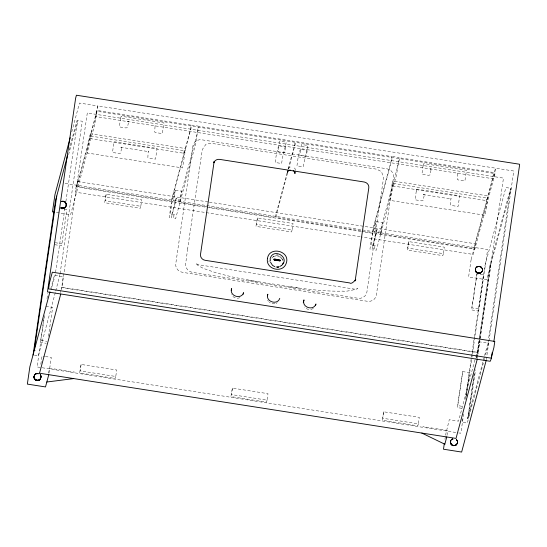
<?xml version="1.0" encoding="UTF-8"?>
<svg xmlns="http://www.w3.org/2000/svg" width="547" height="547" viewBox="0 0 547 547"><rect width="100%" height="100%" fill="white"/><g stroke="black" fill="none" stroke-linecap="round" stroke-linejoin="round"><path stroke-width="0.41" stroke-dasharray="2.73 2.05" d="M40.957 375.823L40.902 377.492L41.032 376.172M41.148 376.815L40.348 379.221M66.242 204.899C66.604 202.363 66.037 207.279 66.187 205.152M450.721 440.629L450.27 442.277L450.523 441.668M475.446 269.377L475.247 270.703L475.459 269.733M482.317 270.266L482.242 271.264L482.276 270.799A3.569 3.405 15 0 0 478.31 266.17L478.03 266.895L478.687 266.157M457.641 441.99L456.718 444.663L457.114 443.562M482.475 270.416L482.502 269.589M37.64 373.273L37.162 373.95L37.456 373.266M62.816 201.658L63.11 200.988L62.625 201.652M478.953 266.772L479.056 266.157M62.926 201.036L62.625 201.713M37.285 380.021L37.586 380.719M62.755 207.798C62.631 209.07 62.926 207.279 63.055 208.469M453.784 445.887L454.078 445.21M479.008 272.919L478.707 273.664L479.37 272.905M34.194 375.557C31.63 379.481 39.459 383.03 40.765 378.551M34.311 377.485L34.345 376.862M450.906 443.179C451.637 446.906 449.217 440.567 451.241 439.706M450.803 442.66L450.967 441.532M475.767 269.746C475.206 272.57 479.254 274.423 481.073 272.221M295.373 170.37L295.045 168.647L293.582 167.307M34.03 376.425L33.859 377.526M482.263 270.902L482.317 270.444M41.148 376.883L40.697 378.722L41.011 377.409M450.366 441.634L450.27 442.523M457.641 442.058L457.018 444.089M38.092 373.97C38.557 373.239 36.922 373.977 38.01 373.307M37.032 380.691L37.469 380.035M453.709 445.19L453.518 445.935L453.887 445.272M475.295 269.705L475.405 269.186M66.166 205.802L65.907 206.65L66.358 204.291M450.571 441.06L450.386 441.566M475.466 269.021L475.35 270.997L476.143 272.488M457.21 443.535L457.374 442.913M457.627 442.243L457.299 443.364M34.044 376.138L33.887 376.753M43.89 318.333L40.389 342.388L46.256 343.304M44.553 315.475L37.052 366.941L41.34 367.618M47.008 298.628L47.746 293.568M62.385 207.764L62.194 208.51L62.679 207.86M63.363 201.084C62.673 202.048 64.047 200.728 63.377 201.734M40.827 364.247L42.037 355.974L44.594 356.377M48.416 336.426L52.649 307.414L45.955 306.361M54.7 244.687L61.394 245.733L61.927 243.743L66.884 209.699L60.197 208.653M59.972 274.389L55.52 291.797M60.095 273.548L82.289 121.249L77.66 120.525L68.43 155.252M49.011 373.081L51.288 357.423L45.422 356.507M61.353 289.903L63.274 276.707L54.372 275.319L50.611 289.37M81.106 364.439L80.163 370.907L115.766 376.473L116.702 370.004L81.106 364.439L79.63 372.897L115.232 378.462L115.766 376.473M106.139 194.253L105.195 200.722L140.791 206.287L141.735 199.819L106.139 194.253L104.662 202.711L140.258 208.277L140.791 206.287M113.701 143.717L112.511 152.456L119.157 153.502L120.579 153.126L121.858 146.952L120.928 147.293L148.859 151.663L148.237 151.075L147.847 157.584L148.763 158.138L155.512 159.136L157.098 148.476L114.391 141.796L113.708 143.697M120.545 118.173L119.355 126.904L126.001 127.95L127.424 127.574L128.702 121.4L127.772 121.742L128.545 121.687M175.238 190.192L173.652 201.084L175.703 201.405L176.148 198.342L178.459 198.705L178.014 201.768L180.059 202.089L181.652 191.19L175.238 190.192L170.773 206.875L169.18 217.768L171.232 218.089L175.703 201.405M232.4 388.11L231.456 394.578L267.052 400.151L267.996 393.683L232.4 388.11L230.923 396.568L266.519 402.141L267.052 400.151M257.425 217.925L256.481 224.393L292.084 229.966L293.028 223.497L257.425 217.925L255.948 226.383L291.551 231.955L292.084 229.966M376.015 221.61L374.421 232.502L376.473 232.824L376.917 229.761L379.228 230.123L378.784 233.186L380.828 233.501L382.421 222.608L376.015 221.61L371.543 238.294L369.95 249.186L372.001 249.507L376.473 232.824M383.686 411.788L382.743 418.257L418.339 423.822L419.282 417.354L383.686 411.788L382.209 420.246L417.805 425.812L418.339 423.822M408.718 241.603L407.775 248.071L443.371 253.637L444.314 247.169L408.718 241.603L407.241 250.061L442.838 255.627L443.371 253.637M416.281 191.067L415.091 199.805L421.737 200.852L423.159 200.475L424.438 194.294L423.508 194.643L451.439 199.012L450.817 198.424L450.427 204.934L451.343 205.487L458.092 206.486L459.678 195.826L416.876 189.153M423.125 165.522L421.935 174.254L428.581 175.3L430.004 174.924L431.282 168.75L430.345 169.091L431.125 169.037M444.93 439.303L445.408 436.021M445.525 435.2L449.272 419.706L458.523 421.149L474.892 360.063M447.008 435.309L447.713 430.496L422.79 426.592M465.989 396.691L469.49 372.644L462.728 371.584L457.771 405.628L463.637 406.544M476.97 273.869L472.006 307.913L478.769 308.973L483.733 274.929L476.97 273.869L471.473 309.903L478.242 310.963L478.769 308.973M478.522 272.885L478.639 273.596M462.447 418.783L461.942 422.236L467.282 423.07L468.41 418.879L475.569 369.758M465.285 399.331L474.283 337.595M474.406 336.747L484.519 267.333L505.9 187.539L510.529 188.264L487.951 343.167M463.671 413.901L461.08 431.665L460.663 433.231L458.899 432.957M466.249 396.206L471.774 358.292M471.897 357.451L472.266 354.921M472.389 354.08L487.63 249.528L64.088 183.252M474.112 374.722L467.699 418.77L488.006 342.819M476.581 357.813L479.411 338.361M479.541 337.513L490.269 263.866L490.98 263.982L480.006 339.318M474.345 373.416L467.829 418.106L468.54 418.223L483.671 361.765M476.553 358.264L490.303 263.9L510.481 188.612L511.192 188.722L488.97 341.178M477.538 356.227L479.883 340.159M477.36 358.388L478.181 352.781L61.688 287.599L60.355 292.57M486.262 359.748L488.662 343.277L479.767 341.882L475.117 359.235M488.717 342.928L484.765 357.676M37.907 373.936L38.187 373.334M457.224 443.706C456.273 446.29 452.588 446.639 451.022 444.499M40.84 378.018L41.046 377.232M475.322 269.527L475.815 267.825L475.268 270.232M475.644 268.338L475.528 268.857M479.678 266.239L479.425 266.902M36.724 380.712L37.032 379.987L36.854 380.671M60.785 208.004C61.086 206.267 60.485 209.145 62.167 208.469C60.334 207.101 65.182 209.911 65.996 206M475.972 271.244L475.945 272.256L478.304 273.589C476.485 272.303 481.134 275.052 482.208 270.963M66.153 205.973L65.633 206.985M34.331 376.91L34.475 376.357M475.753 269.794L475.911 269.186M61.955 207.675C60.58 208.469 62.447 207.402 61.955 208.4M477.962 273.555C478.68 272.974 477.524 272.146 477.777 273.5M453.148 445.149L453.162 445.805M453.032 445.846L453.525 445.162L453.34 445.839M36.67 380.63L36.67 379.905L36.184 380.562L36.389 379.816L36.205 380.5M65.531 206.67L64.703 207.983L65.544 206.13M66.187 203.422L66.187 204.544M65.517 207.258L65.948 206.096M66.249 205.084L66.365 204.4M38.187 374.059L38.386 373.314M40.963 375.639L40.752 376.439L40.594 375.003M41.121 376.274L40.957 377.136M40.963 377.314L41.059 376.35M481.538 272.009L481.134 272.885L481.49 271.968M482.372 268.707L482.222 269.493L482.317 268.536M481.716 272.29L481.948 271.421L481.551 272.385M482.488 269.945L482.044 271.77L482.29 271.093M482.386 270.197L482.495 269.411M482.502 269.698L481.859 271.955M482.222 271.333L482.509 270.239M457.456 440.814L457.244 441.614L457.258 440.499M456.383 444.937L456.608 444.301L456.246 445.06M457.449 440.998L457.395 441.949M456.67 444.622C457.545 442.414 455.733 446.55 456.861 444.041M457.634 441.696L457.388 442.489L457.524 441.347M457.641 441.812L457.101 443.932M71.753 131.889L79.479 103.055L97.639 105.892L95.103 123.26L70.611 214.67L54.167 212.099M69.004 150.227L76.901 120.764L77.64 120.88L55.165 275.086L51.213 289.828M61.469 201.884L61.832 201.152M62.187 201.077L61.715 201.816M62.556 201.036L61.893 201.775L62.078 201.098M62.44 201.652L62.734 200.968L62.078 201.747M63.541 201.843L63.739 201.098L63.65 201.87M63.719 201.891L63.924 201.152M64.525 202.199L64.737 201.604M64.867 201.617L64.84 202.404M64.888 201.706L64.943 202.568L65.079 201.768M63.602 208.38L63.616 207.805M65.168 201.843L65.127 202.65M65.175 201.939L65.257 202.78M63.849 207.682L63.684 208.428L64.129 207.593M65.209 202.821L65.305 201.966M65.257 202.869L65.49 202.151L65.503 203.06M65.565 202.233L65.613 203.204M64.785 207.286C64.943 208.079 62.652 208.763 60.628 207.238M65.558 203.238L65.633 202.411M65.715 203.361L65.838 202.581L65.811 203.518M64.642 208.017L65.086 207.081M65.9 203.682L65.934 202.739M65.975 203.846L65.968 202.923M66.043 204.017L66.05 203.087M65.982 204.038L66.125 203.252L66.002 204.099M66.221 204.722L66.303 203.573L66.153 204.366M66.317 203.935L66.187 205.077M55.302 292.618L38.338 355.947L34.55 355.352M34.543 374.825L33.777 377.28M34.748 374.538L34.126 375.789M34.864 374.401L34.215 375.748M35.124 374.148L34.564 375.119M34.126 377.375L34.03 378.517L34.037 376.849M35.391 374.415L35.671 373.676L34.68 374.989M35.268 373.936L34.81 374.859M34.235 377.717L34.372 379.037M35.09 374.62L35.459 373.881M35.61 373.786L35.234 374.51M39.657 379.338C37.743 381.854 33.388 378.709 34.55 378.36M34.529 379.372L34.762 378.654L34.851 379.734M37.087 373.286C35.733 373.539 36.806 373.642 35.911 374.216M36.546 373.389L36.054 374.093M36.43 374.045L36.779 373.266M36.902 373.963L36.977 373.3M36.964 373.239L36.779 373.916M35.275 379.18L35.439 380.199L35.562 379.399M35.664 380.329L35.719 379.502L35.534 380.179M37.524 373.266L37.456 373.95M36.211 379.755C35.576 381.143 36.827 379.83 35.883 379.591M38.14 380.001L37.661 380.78L37.955 380.021M38.133 380.657L38.851 379.83A3.569 3.405 15 0 1 34.023 376.992L33.948 378.052M40.109 374.374L40.218 375.29M40.28 374.469L40.102 375.146M40.526 375.755L40.444 374.668A3.569 3.405 15 0 1 38.892 379.844L38.317 380.616M40.163 375.331L40.28 374.558M39.165 380.288L39.186 379.693L38.837 380.445M40.403 374.613L40.328 375.44M40.457 374.791L40.43 375.591M39.651 379.42L39.261 380.315L40.006 378.88M40.71 375.071L40.615 375.912M40.793 375.235L40.69 376.083M39.671 379.953C41.189 377.574 38.632 380.931 39.753 379.885M40.628 376.104L40.875 375.399M40.246 378.415L39.993 378.927M40.868 376.603L41.046 375.919M41.066 375.987L40.936 376.958M48.423 373.095L49.729 368.213L74.652 372.117M120.552 118.145L121.236 116.244L163.943 122.925L162.356 133.591L155.656 132.593L154.692 132.032L155.081 125.53L155.704 126.118L154.972 125.817M176.148 198.342L171.676 215.026L173.987 215.388L173.543 218.451L175.594 218.773L195.792 143.376L198.294 126.125L191.888 125.119L172.811 196.318L170.247 213.788L176.654 214.793M285.26 146.671L283.134 154.63L281.568 163.478L275.175 162.507L276.426 153.796L279.832 141.147L286.184 142.145L284.932 150.917L284.31 152.866L281.096 152.77L278.026 151.854L278.888 145.611L281.972 146.569L285.288 146.589M287.079 172.914L275.162 217.398L179.402 202.411L180.148 197.31L199.142 126.419L294.901 141.399L294.156 146.507L288.18 168.804M287.572 172.907L276.973 212.462L276.228 217.562L361.533 230.916M288.672 168.797L295.968 141.57L391.727 156.551L390.982 161.659L371.987 232.55L362.374 231.046M306.983 150.015L304.864 157.974L303.291 166.828L296.959 165.885L298.149 157.146L301.554 144.497L307.913 145.488L306.662 154.261L306.088 156.203L302.826 156.114L299.756 155.204L300.618 148.962L303.701 149.919L307.011 149.94M376.917 229.761L372.445 246.444L374.763 246.806L374.312 249.87L376.363 250.191L396.561 174.794L399.064 157.543L392.657 156.538L373.58 227.737L371.016 245.206L377.43 246.212M416.288 191.047L416.869 189.159M423.132 165.495L423.816 163.594L466.523 170.274L464.902 180.961L458.229 179.942L457.271 179.382L457.661 172.879L458.283 173.467L457.552 173.167M475.589 268.509L476.594 266.984M476.218 267.367L475.76 268.297M476.458 267.107L475.979 268.003M476.232 267.743L476.82 266.806M475.548 270.259L475.446 271.408L475.596 270.43M476.362 267.62L476.731 266.874M475.534 271.449L475.63 270.533M476.505 267.504L476.97 266.704M477.128 266.615L476.786 267.387M475.61 271.606C476.109 269.862 475.63 273.685 476.034 271.339M477.285 266.526L476.806 267.298M477.449 266.451L477.005 267.257L477.148 266.526M476.02 272.344C476.314 270.033 476.957 274.314 476.69 272.064M476.116 272.358L476.3 271.681A3.569 3.405 15 0 1 478.31 266.17L478.324 266.198M478.03 266.252L477.606 267.004M476.375 271.763L476.273 272.618M477.784 266.95L477.832 266.239M476.499 271.893L476.41 272.748L476.458 271.941M478.509 266.17L478.215 266.868M478.57 266.772L478.57 266.102M477.237 272.44L477.087 273.213L477.538 272.666M479.131 266.095L478.762 266.833L479.063 266.088M477.558 273.356L477.565 272.604L477.449 273.315M477.914 272.741L477.599 273.445M480.553 266.546L480.334 267.134M480.683 266.539L480.663 267.312M479.268 272.98L479.008 273.603M480.628 267.367L480.71 266.628M479.076 273.596L479.261 272.919M480.69 267.408L481.025 266.827M480.991 267.62L481.21 266.888L481.257 267.763M481.312 267.052L481.586 268.215L481.695 267.449M481.346 267.941L481.449 267.182M480.081 273.397L480.266 272.714M480.922 272.406L480.177 273.432L480.362 272.748M481.627 268.269L481.811 267.586M482.03 268.796L481.975 267.825M481.36 272.085L481.039 272.878M482.16 268.016L482.051 268.987L482.249 268.18M481.661 271.298L480.622 272.652M482.42 268.625L482.222 269.493M481.435 272.522L481.716 271.832M481.599 272.331L482.194 271.148M481.982 271.736L482.543 269.227L482.372 270.02M462.728 371.584L457.237 407.618L463.104 408.534M451.036 440L450.27 442.455M450.366 442.879L450.543 442.126M450.352 443.173L450.578 442.373M451.357 439.48L451.049 440.294M451.302 440.034L451.665 439.275M450.543 443.569L450.701 442.824M451.726 439.685L452.007 438.94L451.713 439.774M450.543 443.761L450.919 443.316M450.625 443.925L450.954 443.378L451.815 444.704M451.884 439.583L452.061 438.906M451.008 443.473L450.769 444.061M452.554 438.653L452.075 439.549L452.225 438.817M452.39 438.728L452.205 439.412M452.69 438.673L452.376 439.337M452.752 438.646L452.677 439.289M451.439 444.916L451.576 444.185M451.398 444.957L451.494 444.102M452.355 445.531L451.836 445.306L451.76 444.355M452.027 445.354L452.054 444.574M452.499 445.668C453.613 443.61 451.986 446.455 452.369 444.766M453.894 445.203L453.709 445.887M454.803 445.791C455.049 444.725 453.901 446.4 454.448 445.196M456.383 439.344L456.335 440.055M456.513 439.378L456.417 440.226L456.601 439.549M455.234 445.039C455.808 445.073 455.104 446.974 451.425 444.219M456.649 439.597L456.465 440.28M456.772 439.644L456.704 440.561M456.499 444.055L455.248 445.723M455.849 445.429L456.143 444.506M455.993 444.69L455.713 445.429M455.959 445.279L456.335 444.54M456.109 445.169L456.43 444.376M457.251 441.429L457.388 440.643L457.36 441.771M456.738 443.59L456.485 444.102M457.429 442.133L457.538 441.094M483.89 360.945L484.546 358.49M479.808 266.929L479.965 266.314M66.084 206.212L65.845 206.622M452.875 444.991L452.629 445.648M480.143 266.368L479.986 266.991M457.169 443.767L457.538 442.407M61.435 207.491L61.421 208.236M64.17 202.075L64.416 201.426M65.811 206.677L66.433 204.578A3.569 3.405 15 0 0 61.291 201.31M40.772 378.264L40.109 379.632L40.628 378.387M61.161 207.361L61.052 208.147L60.97 207.32M477.052 273.124L476.834 272.18M288.105 168.64L289.397 167.307L290.724 166.862M450.954 440.533L451.357 439.576M97.954 106.009L96.416 110.767L95.568 116.552L493.551 178.828L494.673 174.643L495.261 168.12L97.995 105.954M90.522 133.755L89.564 136.326L87.137 152.996L182.541 167.922L185.501 149.263L185.242 148.517L90.563 133.7M77.797 181.625L76.129 186.554L75.315 192.154L360.275 236.748M65.414 207.265L65.818 206.301M65.298 207.402L65.401 206.896M40.43 378.681L40.013 379.639M481.23 272.721L481.538 271.921M64.484 207.532L64.936 207.101M65.038 207.648L65.223 206.964M34.878 378.797L34.693 379.474M476.252 271.627L476.3 271.681A3.569 3.405 15 0 0 482.338 270.738L482.304 270.731M451.323 443.918L451.2 443.87A3.569 3.405 15 0 1 451.904 439.056L451.439 439.911M451.254 443.829L451.2 443.87A3.569 3.405 15 0 0 456.191 444.602A3.569 3.405 15 0 0 456.889 439.836M121.687 147.109L120.928 147.293M456.991 440.027L456.807 440.704M38.687 380.056L39.199 379.768M276.064 303.38L277.179 302.764M313.342 308.419C310.614 310.361 306.539 309.691 304.522 307.045M63.951 208.277L64.628 207.375M64.45 208.058L64.56 207.484M34.461 378.203L34.297 377.881M475.787 271.059L475.699 271.77M457.176 440.335L457.183 441.258M480.423 273.254L480.533 272.68M455.494 445.545L455.74 444.834L454.037 445.436M35.746 374.292L36.239 373.416M34.379 378.045L34.119 378.565M450.837 443.159L450.653 443.836M64.122 208.209L64.368 207.504M475.692 270.703L476.758 272.358M38.666 380.514L38.516 380.001M480.293 272.775L479.91 273.452M63.985 207.764L62.235 207.99M480.122 272.885L477.244 272.707M239.901 297.718C236.844 299.065 232.96 297.65 231.518 294.642M40.875 375.591L40.758 376.254M482.18 269.138L482.317 268.351L482.235 269.309M40.998 375.741L40.799 376.609M128.21 121.639L128.812 121.366L127.772 121.742M430.345 169.091L431.159 168.907L430.79 168.989M423.508 194.643L424.315 194.452L423.946 194.541M61.996 201.05L61.537 201.864L61.702 201.118M453.395 439.138L452.902 439.159M450.557 442.564L450.482 443.398M475.528 270.191L475.302 270.95M66.283 203.764L66.153 204.728M457.49 441.176L457.449 442.311M479.555 273.541L480.095 272.768M454.625 445.832L454.81 445.149M34.078 377.129L33.907 377.881M38.14 380.186L36.369 380.076L34.933 379.044M63.24 208.448L63.24 207.792M274.868 303.763L271.387 303.544L269.24 302.313M34.058 377.02L33.996 377.027A3.569 3.405 15 0 1 38.044 373.28M482.358 269.842L482.481 268.871L482.317 270.197M276.57 254.752L277.76 254.827M66.365 204.646L66.433 204.653A3.569 3.405 15 0 1 61.038 207.32M62.502 208.475L62.939 207.805M289.623 286.744C307.352 289.288 325.219 291.592 343.167 291.12C344.883 292.508 365.396 286.874 354.709 289.172L198.089 264.659L195.717 263.271L197.973 265.473L203.217 268.331L215.833 272.755L232.092 276.926L257.685 281.746M298.621 288.009L248.796 280.208M77.838 181.57L208.53 202.021M209.371 202.151L474.899 243.702C476.081 247.162 473.798 251.025 473.292 254.437L361.123 236.878M360.863 231.429L76.484 186.93L96.764 111.246L495.062 173.577L474.782 249.254L361.711 231.559M55.233 242.697L61.927 243.743M40.922 340.398L46.789 341.314M42.187 367.748L458.058 432.827M450.591 441.073L450.619 440.711M452.861 445.251L453.442 445.402M451.583 445.032L451.576 444.28M35.09 379.857L35.09 379.105M451.391 444.861L451.371 443.973L451.138 444.69M39.993 379.153L39.528 380.062M481.216 272.201L480.95 272.946M39.562 379.481L39.247 379.659M267.681 300.303L268.351 301.383M39.405 379.577L39.063 380.343M456.902 440.861L457.142 440.15L456.991 441.019M34.276 378.886L34.427 378.141L34.194 378.722M35.863 373.642L35.582 374.374L36.027 373.567M477.134 267.121L477.62 266.382M477.305 267.045L477.791 266.321M34.611 378.599L34.324 377.43M479.74 272.857L479.261 273.582M450.817 442.605L450.892 443.227M282.813 259.251L282.997 260.386M271.818 258.15A5.785 5.518 15 0 1 282.553 260.871M268.939 261.931A7.405 7.063 15 0 1 269.281 260.591M273.035 256.625A7.405 7.063 15 0 1 282.902 260.146M479.138 266.792L479.439 266.129L479.131 266.854M187.642 248.851L185.679 263.661A7.904 7.535 15 0 0 192.4 272.358L358.012 298.272A7.904 7.535 15 0 0 366.914 292.023L383.543 177.898L381.56 171.703L376.821 169.208L211.217 143.293L205.973 144.23L202.315 149.543L187.642 248.851M87.301 112.983L61.893 287.284L478.071 352.412L503.472 178.11L87.301 112.983M77.647 186.137L77.592 186.479L171.218 201.132L183.368 155.792L184.107 150.685L90.487 136.032L78.337 181.378L77.647 186.137M90.467 138.282L90.419 138.63L184.038 153.276L190.212 130.241L190.958 125.133L97.332 110.487L91.158 133.523L90.467 138.282M192.934 145.994L175.778 263.702A7.849 7.487 15 0 0 182.452 272.331L367.529 301.294A7.849 7.487 15 0 0 376.357 295.093L393.512 177.385A7.849 7.487 15 0 0 386.845 168.763L201.768 139.8A7.849 7.487 15 0 0 192.934 145.994M380.227 233.487L380.172 233.829L473.798 248.482L485.941 203.142L486.686 198.035L393.067 183.382L380.917 228.728L380.227 233.487M392.144 183.676L389.717 200.346L485.121 215.272L488.081 196.612L487.821 195.867L393.143 181.05L392.144 183.676M393.047 185.631L392.992 185.98L486.618 200.626L492.792 177.59L493.531 172.483L399.912 157.837L393.737 180.872L393.047 185.631M471.124 259.586L468.594 276.953L486.748 279.79L511.24 188.373L513.77 171.013L495.616 168.175L471.124 259.586M64.074 201.275L63.999 202L64.074 201.275M35.083 379.009L34.994 379.864L35.001 378.927M37.148 373.218L36.977 373.957L37.155 373.28M35.979 379.645L35.767 380.384L35.979 379.645M37.654 380.035L37.476 380.78L37.661 380.103M476.929 272.242L476.704 272.98L476.929 272.242M451.104 443.624L450.974 444.492L451.145 443.685"/><path stroke-width="0.82" d="M270.286 260.919L270.341 259.675M60.744 294.067L39.541 373.163M477.237 359.249L456.02 438.414L39.534 373.232M287.688 170.828L287.448 172.442L288.337 170.876L290.218 170.008M67.472 155.95L56.724 196.052L34.249 350.258L34.994 350.374M48.772 374.716L45.504 386.934L27.35 384.097L29.88 366.729L49.948 291.845M274.006 259.818L274.84 260.222L274.02 259.722M275.059 260.064L275.886 260.317L275.038 260.201M275.216 259.64L275.756 260.201L275.886 259.353L275.175 259.257M275.196 259.121L275.866 259.415M278.348 259.975L278.491 260.769L279.237 260.488M280.221 259.955C279.866 262.191 280.638 259.893 279.36 260.926M295.141 171.997L294.922 173.611L294.655 171.861L293.199 170.473M444.335 443.405L443.487 449.21L461.641 452.054L486.146 360.569M421.846 433.06L444.814 444.226M446.776 436.896L444.807 444.294M492.286 352.316L491.418 358.299L490.249 361.287L47.452 291.9L75.636 98.159L76.423 95.226L519.349 164.196L519.65 164.585L493.893 341.328M274.765 259.736L274.156 259.784L274.724 260.044L274.861 259.08M276.789 260.454L276.926 259.51L276.235 259.264M303.305 302.539L303.988 299.9C301.26 307.216 313.554 311.414 315.947 303.988L315.53 305.541M270.04 259.175C272.652 246.793 291.298 257.589 281.24 265.76M355.16 280.796L368.801 187.908C369.239 185.057 367.037 182.472 364.193 182.001L219.668 159.382C217.111 159.027 214.65 160.312 213.802 162.76L214.144 161.515L200.51 254.389C200.065 257.22 202.356 259.914 205.118 260.304L349.642 282.922C352.077 285.397 357.683 276.556 355.167 280.775M70.214 137.646L54.987 194.472L52.457 211.833L54.167 212.099M231.237 290.149L231.654 288.577C228.926 295.9 241.22 300.098 243.606 292.666L243.196 294.218M275.832 259.722L275.196 259.777M267.401 295.811L267.825 294.238C265.083 301.595 277.438 305.698 279.77 298.347M276.905 260.543L276.905 259.579L276.201 259.469M277.254 259.49L277.117 260.502M278.074 259.551L278.04 260.721L277.979 260.194L277.302 260.16L277.958 260.263M279.093 260.461C279.093 259.668 278.02 259.757 279.134 260.16M282.676 264.037L283.223 262.902M279.196 260.598L278.3 260.317M280.139 260.509L279.367 260.892M278.772 266.854L277.397 267.032M277.384 267.271L278.772 267.093M46.823 382.011L73.708 378.586M56.765 196.031L55.568 200.209L33.066 355.119M274.717 266.649L272.488 265.343L270.492 262.15M279.845 260.557L279.517 259.846L279.852 260.536M280.878 265.856A6.632 6.325 15 0 1 279.77 266.478M277.274 267.045A6.632 6.325 15 0 1 275.975 266.963M267.435 258.642C265.527 269.384 282.751 273.767 286.19 263.408C290.888 251.073 269.186 245.541 267.435 258.642M274.102 258.984L274.232 259.558L274.102 258.984M49.483 282.772L48.594 288.898L491.069 358.141L493.9 347.564L494.796 341.437L52.321 272.194L49.483 282.772"/></g></svg>
